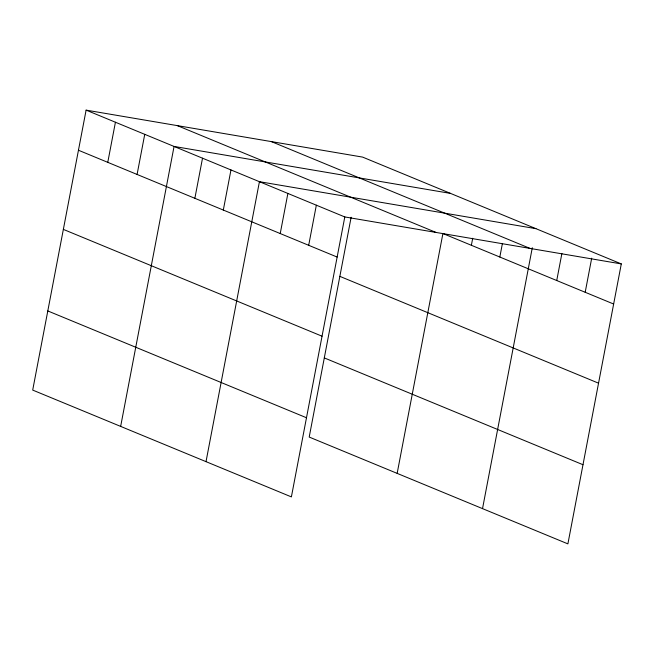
<?xml version="1.0" encoding="UTF-8"?>
<svg xmlns="http://www.w3.org/2000/svg" width="654" height="654" viewBox="0 0 654 654"><rect width="100%" height="100%" fill="white"/><g stroke="black" fill="none" stroke-linecap="round" stroke-linejoin="round"><path stroke-width="0.98" d="M86.107 110.125L32.7 390.086L291.39 496.901L344.797 216.94L86.107 110.125L362.61 157.099L621.3 263.914L567.893 543.875L309.203 437.06L351.133 217.251M107.771 162.347L115.423 122.233M137.087 174.454L144.738 134.34M120.655 426.408L174.062 146.439L450.565 193.412M194.867 198.309L202.519 158.194M223.316 210.057L230.968 169.942M206.018 461.65L259.425 181.689L535.928 228.663M280.231 233.56L287.883 193.437M308.688 245.307L316.34 205.192M397.158 473.373L442.913 233.535L613.648 304.028M471.371 245.283L472.711 238.26M499.828 257.03L502.313 243.991M482.529 508.624L532.299 247.719M556.734 280.533L561.9 253.45M585.191 292.281L591.698 258.183M344.797 216.94L621.3 263.914M271.361 141.599L530.051 248.414M177.348 125.625L436.038 232.44M78.455 150.24L337.145 257.055M339.859 276.364L598.549 383.179M63.356 229.391L322.046 336.205M324.302 357.91L582.992 464.724M47.799 310.936L306.489 417.751"/></g></svg>
